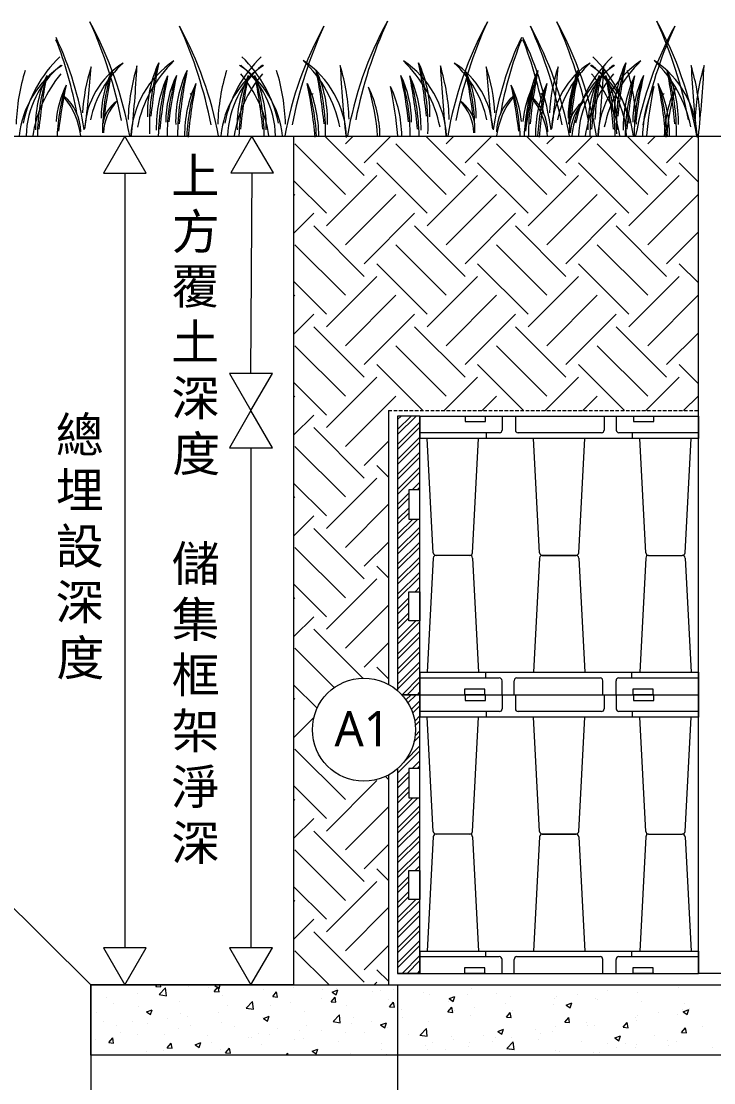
# Model space of a CAD drawing. Header units: millimetres. Extents: x 6388 to 10588, y 8 to 2978.
# Drawn here: x 8019 to 8413, y 562 to 1165 of the extents above; entities that cross this region are included whole.
import ezdxf

# ---------------------------------------------------------------- set-up
doc = ezdxf.new("R2010")
doc.units = ezdxf.units.MM
doc.linetypes.add('JIS_02_2.0', pattern=[3, 2, -1])
doc.styles.add('微軟正黑體-20', font='Microsoft JhengHei.ttf', dxfattribs={"height": 20})

msp = doc.modelspace()

# ---------------------------------------------------------------- linework, layer by layer
at = {"lineweight": 5}
for p, q in [((7208.58, 1099.89), (9233.23, 1099.89)), ((8058.66, 617.92), (7572.72, 1099.89)), ((8018.02, 1099.89), (8173.92, 1099.89)), ((8078.02, 1099.89), (8065.84, 1078.81)), ((8090.19, 1078.81), (8078.02, 1099.89)), ((8150.24, 1099.89), (8138.18, 1079)), ((8162.53, 1079), (8150.24, 1099.89)), ((8173.92, 1099.89), (8173.92, 617.92)), ((8403.93, 624.46), (8403.93, 1099.89)), ((8403.93, 1099.89), (8413.47, 1099.89)), ((8138.18, 1079), (8162.53, 1079)), ((8149.67, 965.18), (8150.35, 1079)), ((8065.84, 1078.81), (8090.19, 1078.81)), ((8078.02, 1078.81), (8078.02, 639.01)), ((8161.85, 965.18), (8137.5, 965.18)), ((8137.5, 965.18), (8149.67, 944.1)), ((8149.67, 944.1), (8161.85, 965.18)), ((8149.67, 944.1), (8137.5, 923.01)), ((8161.85, 923.01), (8149.67, 944.1)), ((8227.8, 944.1), (8227.8, 788.59)), ((8245.67, 941), (8233.04, 941)), ((8233.04, 941), (8233.04, 784.96)), ((8245.67, 782.73), (8245.67, 941)), ((8245.67, 941), (8245.67, 928.28)), ((8245.67, 941), (8403.93, 941)), ((8245.67, 941), (8245.67, 928.28)), ((8271.4, 941), (8271.4, 937.79)), ((8282.92, 937.79), (8282.92, 941)), ((8292.43, 941), (8292.43, 933.05)), ((8299.97, 941), (8299.97, 933.05)), ((8350.38, 941), (8350.38, 933.05)), ((8357.22, 941), (8357.22, 933.05)), ((8367.08, 941), (8367.08, 937.79)), ((8378.61, 937.79), (8378.61, 941)), ((8403.93, 928.28), (8403.93, 941)), ((8403.93, 941), (8403.93, 928.28)), ((8403.93, 931.46), (8403.93, 941)), ((8271.4, 937.79), (8282.92, 937.79)), ((8367.08, 937.79), (8378.61, 937.79)), ((8290.84, 931.46), (8245.67, 931.46)), ((8283.6, 928.28), (8283.6, 931.45)), ((8348.8, 931.46), (8301.55, 931.46)), ((8403.93, 931.46), (8358.8, 931.46)), ((8366.55, 928.33), (8366.55, 931.45)), ((8403.93, 931.46), (8403.93, 931.46)), ((8137.5, 923.01), (8161.85, 923.01)), ((8149.67, 923.01), (8149.67, 639.01)), ((8403.93, 928.28), (8245.67, 928.28)), ((8253.25, 863.36), (8249.82, 928.28)), ((8275.59, 863.36), (8279.02, 928.28)), ((8313.63, 863.36), (8310.2, 928.28)), ((8335.97, 863.36), (8339.4, 928.28)), ((8374.01, 863.36), (8370.58, 928.28)), ((8396.35, 863.36), (8399.78, 928.28)), ((8245.67, 899.04), (8239.46, 899.04)), ((8239.46, 899.04), (8239.46, 882.47)), ((8245.67, 882.47), (8245.67, 899.04)), ((8239.46, 882.47), (8245.67, 882.47)), ((8253.25, 860.37), (8249.82, 795.45)), ((8274.01, 861.86), (8254.83, 861.86)), ((8274.01, 861.86), (8254.83, 861.86)), ((8275.59, 860.37), (8279.02, 795.45)), ((8313.63, 860.37), (8310.2, 795.45)), ((8315.21, 861.86), (8334.39, 861.86)), ((8334.39, 861.86), (8315.21, 861.86)), ((8335.97, 860.37), (8339.4, 795.45)), ((8374.01, 860.37), (8370.58, 795.45)), ((8375.59, 861.86), (8394.77, 861.86)), ((8375.59, 861.86), (8394.77, 861.86)), ((8396.35, 860.37), (8399.78, 795.45)), ((8239.46, 824.68), (8239.46, 841.25)), ((8239.46, 841.25), (8245.67, 841.25)), ((8245.67, 841.25), (8245.67, 824.68)), ((8245.67, 824.68), (8239.46, 824.68)), ((8245.67, 795.45), (8245.67, 782.73)), ((8245.67, 795.45), (8403.93, 795.45)), ((8245.67, 795.45), (8245.67, 782.73)), ((8245.67, 792.27), (8290.8, 792.27)), ((8283.04, 795.4), (8283.04, 792.28)), ((8292.38, 782.73), (8292.38, 790.68)), ((8299.22, 782.73), (8299.22, 790.68)), ((8300.8, 792.27), (8348.04, 792.27)), ((8349.63, 782.73), (8349.63, 790.68)), ((8357.17, 782.73), (8357.17, 790.68)), ((8358.75, 792.27), (8403.93, 792.27)), ((8366, 795.45), (8366, 792.28)), ((8403.93, 782.73), (8403.93, 795.45)), ((8403.93, 795.45), (8403.93, 782.73)), ((8282.51, 785.94), (8270.99, 785.94)), ((8270.99, 785.94), (8270.99, 782.73)), ((8282.51, 782.73), (8282.51, 785.94)), ((8378.2, 785.94), (8366.67, 785.94)), ((8366.67, 785.94), (8366.67, 782.73)), ((8378.2, 782.73), (8378.2, 785.94)), ((8403.93, 777.96), (8403.93, 787.5)), ((8235.34, 782.73), (8245.67, 782.73)), ((8245.67, 782.73), (8235.34, 782.73)), ((8245.67, 782.73), (8235.34, 782.73)), ((8245.67, 624.46), (8245.67, 782.73)), ((8245.67, 782.73), (8245.67, 770.02)), ((8245.67, 782.73), (8403.93, 782.73)), ((8245.67, 782.73), (8403.93, 782.73)), ((8245.67, 782.73), (8245.67, 770.02)), ((8270.99, 782.73), (8282.51, 782.73)), ((8282.92, 782.73), (8271.4, 782.73)), ((8271.4, 782.73), (8271.4, 779.52)), ((8271.4, 779.52), (8282.92, 779.52)), ((8282.92, 779.52), (8282.92, 782.73)), ((8292.43, 782.73), (8292.43, 774.78)), ((8299.97, 782.73), (8299.97, 774.78)), ((8350.38, 782.73), (8350.38, 774.78)), ((8357.22, 782.73), (8357.22, 774.78)), ((8366.67, 782.73), (8378.2, 782.73)), ((8378.61, 782.73), (8367.08, 782.73)), ((8367.08, 782.73), (8367.08, 779.52)), ((8367.08, 779.52), (8378.61, 779.52)), ((8378.61, 779.52), (8378.61, 782.73)), ((8403.93, 770.02), (8403.93, 782.73)), ((8403.93, 782.73), (8403.93, 770.02)), ((8290.84, 773.2), (8245.67, 773.2)), ((8283.6, 770.02), (8283.6, 773.18)), ((8348.8, 773.2), (8301.55, 773.2)), ((8403.93, 773.2), (8358.8, 773.2)), ((8366.55, 770.06), (8366.55, 773.18)), ((8403.93, 770.02), (8245.67, 770.02)), ((8253.25, 705.1), (8249.82, 770.02)), ((8275.59, 705.1), (8279.02, 770.02)), ((8313.63, 705.1), (8310.2, 770.02)), ((8335.97, 705.1), (8339.4, 770.02)), ((8374.01, 705.1), (8370.58, 770.02)), ((8396.35, 705.1), (8399.78, 770.02)), ((8227.8, 737.15), (8227.8, 617.92)), ((8233.04, 740.78), (8233.04, 624.46)), ((8245.67, 740.78), (8239.46, 740.78)), ((8239.46, 740.78), (8239.46, 724.21)), ((8245.67, 724.21), (8245.67, 740.78)), ((8239.46, 724.21), (8245.67, 724.21)), ((8253.25, 702.1), (8249.82, 637.18)), ((8274.01, 703.6), (8254.83, 703.6)), ((8274.01, 703.6), (8254.83, 703.6)), ((8275.59, 702.1), (8279.02, 637.18)), ((8313.63, 702.1), (8310.2, 637.18)), ((8315.21, 703.6), (8334.39, 703.6)), ((8334.39, 703.6), (8315.21, 703.6)), ((8335.97, 702.1), (8339.4, 637.18)), ((8374.01, 702.1), (8370.58, 637.18)), ((8375.59, 703.6), (8394.77, 703.6)), ((8375.59, 703.6), (8394.77, 703.6)), ((8396.35, 702.1), (8399.78, 637.18)), ((8239.46, 666.42), (8239.46, 682.99)), ((8239.46, 682.99), (8245.67, 682.99)), ((8245.67, 682.99), (8245.67, 666.42)), ((8245.67, 666.42), (8239.46, 666.42)), ((8090.19, 639.01), (8065.84, 639.01)), ((8065.84, 639.01), (8078.02, 617.92)), ((8078.02, 617.92), (8090.19, 639.01)), ((8161.85, 639.01), (8137.5, 639.01)), ((8137.5, 639.01), (8149.67, 617.92)), ((8149.67, 617.92), (8161.85, 639.01)), ((8245.67, 637.18), (8245.67, 624.46)), ((8245.67, 637.18), (8403.93, 637.18)), ((8245.67, 637.18), (8245.67, 624.46)), ((8245.67, 634), (8290.8, 634)), ((8283.04, 637.13), (8283.04, 634.01)), ((8300.8, 634), (8348.04, 634)), ((8358.75, 634), (8403.93, 634)), ((8366, 637.18), (8366, 634.01)), ((8403.93, 624.46), (8403.93, 637.18)), ((8403.93, 637.18), (8403.93, 624.46)), ((8403.93, 624.46), (8403.93, 634)), ((8282.51, 627.68), (8270.99, 627.68)), ((8270.99, 627.68), (8270.99, 624.46)), ((8282.51, 624.46), (8282.51, 627.68)), ((8292.38, 624.46), (8292.38, 632.42)), ((8299.22, 624.46), (8299.22, 632.42)), ((8349.63, 624.46), (8349.63, 632.42)), ((8357.17, 624.46), (8357.17, 632.42)), ((8378.2, 627.68), (8366.67, 627.68)), ((8366.67, 627.68), (8366.67, 624.46)), ((8378.2, 624.46), (8378.2, 627.68)), ((8233.04, 624.46), (8245.67, 624.46)), ((8245.67, 624.46), (8233.04, 624.46)), ((8245.67, 624.46), (8403.93, 624.46)), ((8270.99, 624.46), (8282.51, 624.46)), ((8282.92, 624.46), (8271.4, 624.46)), ((8366.67, 624.46), (8378.2, 624.46)), ((8378.61, 624.46), (8367.08, 624.46)), ((8454.35, 624.46), (8403.93, 624.46)), ((8413.47, 624.46), (8403.93, 624.46)), ((8058.66, 578.05), (8058.66, 617.92)), ((8058.66, 617.92), (8849.48, 617.92)), ((8058.66, 617.92), (8058.66, 499.9)), ((8173.92, 617.92), (8058.66, 617.92)), ((8227.8, 617.92), (8849.48, 617.92)), ((8233.04, 617.92), (8233.04, 499.9)), ((9094.95, 578.05), (8058.66, 578.05))]:
    msp.add_line(p, q, dxfattribs=at)
at = {"linetype": 'Continuous', "lineweight": 5}
for p, q in [((8214.06, 1077.57), (8191.74, 1099.89)), ((8203.32, 1095.46), (8207.75, 1099.89)), ((8214.06, 1084.73), (8229.22, 1099.89)), ((8271.32, 1077.57), (8249, 1099.89)), ((8260.59, 1095.46), (8265.02, 1099.89)), ((8271.32, 1084.73), (8286.49, 1099.89)), ((8328.59, 1077.57), (8306.26, 1099.89)), ((8317.85, 1095.46), (8322.28, 1099.89)), ((8328.59, 1084.73), (8343.75, 1099.89)), ((8385.85, 1077.57), (8363.53, 1099.89)), ((8375.12, 1095.46), (8379.54, 1099.89)), ((8385.85, 1084.73), (8401.02, 1099.89)), ((8203.32, 1066.83), (8174.69, 1095.46)), ((8260.59, 1066.83), (8231.95, 1095.46)), ((8317.85, 1066.83), (8289.22, 1095.46)), ((8375.12, 1066.83), (8346.48, 1095.46)), ((8403.93, 1095.28), (8403.75, 1095.46)), ((8249.85, 1056.1), (8221.22, 1084.73)), ((8307.11, 1056.1), (8278.48, 1084.73)), ((8364.38, 1056.1), (8335.75, 1084.73)), ((8403.93, 1073.81), (8393.01, 1084.73)), ((8192.58, 1056.1), (8173.92, 1074.76)), ((8192.58, 1048.94), (8221.22, 1077.57)), ((8249.85, 1048.94), (8278.48, 1077.57)), ((8307.11, 1048.94), (8335.75, 1077.57)), ((8364.38, 1048.94), (8393.01, 1077.57)), ((8173.92, 1066.07), (8174.69, 1066.83)), ((8203.32, 1038.2), (8231.95, 1066.83)), ((8260.59, 1038.2), (8289.22, 1066.83)), ((8317.85, 1038.2), (8346.48, 1066.83)), ((8375.12, 1038.2), (8403.75, 1066.83)), ((8173.92, 1044.59), (8185.43, 1056.1)), ((8214.06, 1027.46), (8242.69, 1056.1)), ((8271.32, 1027.46), (8299.96, 1056.1)), ((8328.59, 1027.46), (8357.22, 1056.1)), ((8214.06, 1020.3), (8185.43, 1048.94)), ((8271.32, 1020.3), (8242.69, 1048.94)), ((8328.59, 1020.3), (8299.96, 1048.94)), ((8385.85, 1020.3), (8357.22, 1048.94)), ((8385.85, 1027.46), (8403.93, 1045.54)), ((8203.32, 1009.57), (8174.69, 1038.2)), ((8260.59, 1009.57), (8231.95, 1038.2)), ((8317.85, 1009.57), (8289.22, 1038.2)), ((8375.12, 1009.57), (8346.48, 1038.2)), ((8403.93, 1038.02), (8403.75, 1038.2)), ((8249.85, 998.83), (8221.22, 1027.46)), ((8307.11, 998.83), (8278.48, 1027.46)), ((8364.38, 998.83), (8335.75, 1027.46)), ((8403.93, 1016.54), (8393.01, 1027.46)), ((8192.58, 991.67), (8221.22, 1020.3)), ((8249.85, 991.67), (8278.48, 1020.3)), ((8307.11, 991.67), (8335.75, 1020.3)), ((8364.38, 991.67), (8393.01, 1020.3)), ((8192.58, 998.83), (8173.92, 1017.49)), ((8173.92, 1008.8), (8174.69, 1009.57)), ((8203.32, 980.94), (8231.95, 1009.57)), ((8260.59, 980.94), (8289.22, 1009.57)), ((8317.85, 980.94), (8346.48, 1009.57)), ((8375.12, 980.94), (8403.75, 1009.57)), ((8173.92, 987.33), (8185.43, 998.83)), ((8214.06, 970.2), (8242.69, 998.83)), ((8271.32, 970.2), (8299.96, 998.83)), ((8328.59, 970.2), (8357.22, 998.83)), ((8214.06, 963.04), (8185.43, 991.67)), ((8271.32, 963.04), (8242.69, 991.67)), ((8328.59, 963.04), (8299.96, 991.67)), ((8385.85, 963.04), (8357.22, 991.67)), ((8385.85, 970.2), (8403.93, 988.28)), ((8203.32, 952.3), (8174.69, 980.94)), ((8260.59, 952.3), (8231.95, 980.94)), ((8317.85, 952.3), (8289.22, 980.94)), ((8375.12, 952.3), (8346.48, 980.94)), ((8403.93, 980.75), (8403.75, 980.94)), ((8247.32, 944.1), (8221.22, 970.2)), ((8304.58, 944.1), (8278.48, 970.2)), ((8361.85, 944.1), (8335.75, 970.2)), ((8403.93, 959.28), (8393.01, 970.2)), ((8192.58, 941.57), (8173.92, 960.23)), ((8192.58, 934.41), (8221.22, 963.04)), ((8259.54, 944.1), (8278.48, 963.04)), ((8316.8, 944.1), (8335.75, 963.04)), ((8374.07, 944.1), (8393.01, 963.04)), ((8173.92, 951.54), (8174.69, 952.3)), ((8203.32, 923.67), (8231.95, 952.3)), ((8281.01, 944.1), (8289.22, 952.3)), ((8338.28, 944.1), (8346.48, 952.3)), ((8395.54, 944.1), (8403.75, 952.3)), ((8173.92, 930.06), (8185.43, 941.57)), ((8233.04, 933.38), (8240.66, 941)), ((8233.04, 939.05), (8234.99, 941)), ((8233.04, 930.54), (8243.5, 941)), ((8214.06, 905.78), (8185.43, 934.41)), ((8233.04, 924.87), (8245.67, 937.5)), ((8233.04, 922.03), (8245.67, 934.66)), ((8233.04, 916.36), (8245.67, 928.99)), ((8203.32, 895.04), (8174.69, 923.67)), ((8214.06, 912.93), (8227.8, 926.67)), ((8233.04, 913.53), (8245.67, 926.15)), ((8233.04, 907.85), (8245.67, 920.48)), ((8233.04, 905.02), (8245.67, 917.64)), ((8227.8, 906.36), (8221.22, 912.93)), ((8233.04, 899.35), (8245.67, 911.97)), ((8192.58, 877.14), (8221.22, 905.78)), ((8233.04, 896.51), (8245.67, 909.14)), ((8192.58, 884.3), (8173.92, 902.96)), ((8241.24, 899.04), (8245.67, 903.47)), ((8244.08, 899.04), (8245.67, 900.63)), ((8173.92, 894.27), (8174.69, 895.04)), ((8233.04, 890.84), (8239.46, 897.26)), ((8233.04, 888), (8239.46, 894.42)), ((8203.32, 866.41), (8227.8, 890.88)), ((8233.04, 882.33), (8239.46, 888.75)), ((8173.92, 872.8), (8185.43, 884.3)), ((8233.04, 879.49), (8239.46, 885.91)), ((8233.04, 873.82), (8241.69, 882.47)), ((8233.04, 870.99), (8244.53, 882.47)), ((8214.06, 848.51), (8185.43, 877.14)), ((8233.04, 865.32), (8245.67, 877.94)), ((8233.04, 862.48), (8245.67, 875.11)), ((8214.06, 855.67), (8227.8, 869.41)), ((8233.04, 856.81), (8245.67, 869.43)), ((8203.32, 837.77), (8174.69, 866.41)), ((8233.04, 853.97), (8245.67, 866.6)), ((8233.04, 848.3), (8245.67, 860.93)), ((8233.04, 845.46), (8245.67, 858.09)), ((8227.8, 849.09), (8221.22, 855.67)), ((8233.04, 839.79), (8245.67, 852.42)), ((8192.58, 827.04), (8173.92, 845.7)), ((8192.58, 819.88), (8221.22, 848.51)), ((8233.04, 836.96), (8245.67, 849.58)), ((8243.01, 841.25), (8245.67, 843.91)), ((8173.92, 837.01), (8174.69, 837.77)), ((8203.32, 809.14), (8227.8, 833.62)), ((8233.04, 831.28), (8239.46, 837.7)), ((8233.04, 828.45), (8239.46, 834.87)), ((8173.92, 815.53), (8185.43, 827.04)), ((8233.04, 822.78), (8239.46, 829.2)), ((8233.04, 819.94), (8239.46, 826.36)), ((8213.19, 792.11), (8185.43, 819.88)), ((8233.04, 814.27), (8243.45, 824.68)), ((8233.04, 811.43), (8245.67, 824.06)), ((8233.04, 805.76), (8245.67, 818.39)), ((8233.04, 802.93), (8245.67, 815.55)), ((8197.03, 786.8), (8174.69, 809.14)), ((8214.06, 798.4), (8227.8, 812.14)), ((8233.04, 797.25), (8245.67, 809.88)), ((8233.04, 794.42), (8245.67, 807.05)), ((8227.8, 791.83), (8221.22, 798.4)), ((8233.04, 788.75), (8245.67, 801.37)), ((8233.04, 785.91), (8245.67, 798.54)), ((8221.17, 791.2), (8221.22, 791.25)), ((8235.53, 782.73), (8245.67, 792.87)), ((8238.37, 782.73), (8245.67, 790.03)), ((8187.28, 775.08), (8173.92, 788.43)), ((8244.04, 782.73), (8245.67, 784.36)), ((8173.92, 779.74), (8174.69, 780.51)), ((8237.72, 779.79), (8240.66, 782.73)), ((8238.85, 778.08), (8243.5, 782.73)), ((8240.77, 774.34), (8245.67, 779.23)), ((8241.56, 772.29), (8245.67, 776.39)), ((8173.92, 758.27), (8185.43, 769.77)), ((8242.71, 767.76), (8245.67, 770.72)), ((8243.02, 765.24), (8245.67, 767.89)), ((8242.92, 759.47), (8245.67, 762.21)), ((8237.24, 745.28), (8245.67, 753.71)), ((8242.3, 756.02), (8245.67, 759.38)), ((8203.32, 723.24), (8174.69, 751.88)), ((8233.04, 738.24), (8245.67, 750.87)), ((8241.24, 740.78), (8245.67, 745.2)), ((8244.08, 740.78), (8245.67, 742.36)), ((8227.8, 734.56), (8226.07, 736.28)), ((8233.04, 732.57), (8239.46, 738.99)), ((8233.04, 729.74), (8239.46, 736.16)), ((8192.58, 712.51), (8173.92, 731.17)), ((8192.58, 705.35), (8221.22, 733.98)), ((8233.04, 724.06), (8239.46, 730.48)), ((8233.04, 721.23), (8239.46, 727.65)), ((8233.04, 715.56), (8241.69, 724.21)), ((8233.04, 712.72), (8244.53, 724.21)), ((8173.92, 722.48), (8174.69, 723.24)), ((8203.32, 694.61), (8227.8, 719.09)), ((8233.04, 707.05), (8245.67, 719.68)), ((8173.92, 701), (8185.43, 712.51)), ((8233.04, 704.21), (8245.67, 716.84)), ((8214.06, 676.72), (8185.43, 705.35)), ((8233.04, 698.54), (8245.67, 711.17)), ((8233.04, 695.71), (8245.67, 708.33)), ((8233.04, 690.03), (8245.67, 702.66)), ((8233.04, 687.2), (8245.67, 699.82)), ((8203.32, 665.98), (8174.69, 694.61)), ((8214.06, 683.88), (8227.8, 697.61)), ((8233.04, 681.53), (8245.67, 694.15)), ((8233.04, 678.69), (8245.67, 691.32)), ((8227.8, 677.3), (8221.22, 683.88)), ((8243.01, 682.99), (8245.67, 685.65)), ((8192.58, 648.08), (8221.22, 676.72)), ((8233.04, 673.02), (8239.46, 679.44)), ((8233.04, 670.18), (8239.46, 676.6)), ((8192.58, 655.24), (8173.92, 673.9)), ((8233.04, 664.51), (8239.46, 670.93)), ((8173.92, 665.21), (8174.69, 665.98)), ((8233.04, 661.68), (8239.46, 668.09)), ((8233.04, 656), (8243.45, 666.42)), ((8233.04, 653.17), (8245.67, 665.79)), ((8203.32, 637.35), (8227.8, 661.82)), ((8233.04, 647.5), (8245.67, 660.12)), ((8233.04, 644.66), (8245.67, 657.29)), ((8173.92, 643.74), (8185.43, 655.24)), ((8233.04, 638.99), (8245.67, 651.62)), ((8214.06, 619.45), (8185.43, 648.08)), ((8233.04, 636.15), (8245.67, 648.78)), ((8214.06, 626.61), (8227.8, 640.35)), ((8233.04, 630.48), (8245.67, 643.11)), ((8233.04, 627.64), (8245.67, 640.27)), ((8194.12, 617.92), (8174.69, 637.35)), ((8235.53, 624.46), (8245.67, 634.6)), ((8238.37, 624.46), (8245.67, 631.76)), ((8227.8, 620.03), (8221.22, 626.61)), ((8244.04, 624.46), (8245.67, 626.09)), ((8062.69, 617.58), (8062.69, 617.58)), ((8095.64, 617.1), (8096.33, 617.92)), ((8095.64, 617.1), (8098.41, 616.86)), ((8097.57, 612.47), (8101.17, 616.23)), ((8098.4, 616.86), (8098.21, 617.92)), ((8101.68, 611.83), (8101.17, 616.23)), ((8114.41, 616.92), (8114.41, 616.92)), ((8125.37, 616.51), (8125.37, 616.51)), ((8128.84, 614.2), (8131.07, 616.85)), ((8129.24, 617.57), (8130.16, 617.92)), ((8129.24, 617.57), (8131.54, 616.01)), ((8131.6, 613.95), (8131.06, 616.85)), ((8131.54, 616.01), (8132.18, 617.92)), ((8149.15, 617.78), (8149.15, 617.78)), ((8157.06, 615.12), (8157.06, 615.12)), ((8173.85, 616.74), (8173.85, 616.74)), ((8190.44, 615.62), (8190.44, 615.62)), ((8195.74, 613.86), (8198.98, 615.1)), ((8198.04, 612.31), (8198.98, 615.1)), ((8198.55, 615.69), (8198.55, 615.69)), ((8219.69, 617.92), (8221.22, 619.45)), ((8230.5, 615.56), (8230.5, 615.56)), ((8248.02, 617.86), (8248.02, 617.86)), ((8275.07, 615.84), (8275.07, 615.84)), ((8352.53, 614.97), (8352.53, 614.97)), ((8392.82, 616.35), (8392.82, 616.35)), ((8067.66, 610.77), (8067.66, 610.77)), ((8085.19, 613.07), (8085.19, 613.07)), ((8097.57, 612.47), (8101.68, 611.83)), ((8098.38, 611.88), (8098.38, 611.88)), ((8128.84, 614.2), (8131.6, 613.95)), ((8133.3, 611.86), (8133.3, 611.86)), ((8162.03, 611.29), (8164.26, 613.95)), ((8162.03, 611.29), (8164.8, 611.05)), ((8163.45, 610.98), (8163.45, 610.98)), ((8164.79, 611.05), (8164.25, 613.95)), ((8189.69, 610.18), (8189.69, 610.18)), ((8195.22, 608.39), (8197.45, 611.05)), ((8195.74, 613.86), (8198.04, 612.31)), ((8197.98, 608.14), (8197.45, 611.04)), ((8218.91, 614.03), (8218.91, 614.03)), ((8223.26, 614.65), (8223.26, 614.65)), ((8227.66, 609.41), (8227.66, 609.41)), ((8247.96, 613.6), (8247.96, 613.6)), ((8251.04, 612.37), (8251.04, 612.37)), ((8262.25, 610.15), (8265.49, 611.4)), ((8262.25, 610.15), (8264.55, 608.6)), ((8264.55, 608.6), (8265.49, 611.4)), ((8272.67, 612.56), (8272.67, 612.56)), ((8289.07, 613.32), (8289.07, 613.32)), ((8297.37, 611.52), (8297.37, 611.52)), ((8322.07, 610.47), (8322.07, 610.47)), ((8323.41, 611.14), (8323.41, 611.14)), ((8335, 612.66), (8335, 612.66)), ((8345.68, 610.12), (8345.68, 610.12)), ((8346.78, 609.43), (8346.78, 609.43)), ((8369.44, 613.38), (8369.44, 613.38)), ((8071.4, 607.25), (8071.4, 607.25)), ((8085.89, 605.43), (8085.89, 605.43)), ((8090.35, 602.64), (8093.59, 603.88)), ((8092.66, 601.09), (8093.59, 603.88)), ((8109.26, 608.39), (8109.26, 608.39)), ((8136.46, 606.35), (8136.46, 606.35)), ((8146.96, 604.81), (8150.56, 608.57)), ((8146.96, 604.81), (8151.07, 604.17)), ((8151.07, 604.17), (8150.56, 608.57)), ((8160.58, 606.35), (8160.58, 606.35)), ((8172.16, 607.88), (8172.16, 607.88)), ((8195.22, 608.39), (8197.99, 608.15)), ((8203.9, 606.15), (8203.9, 606.15)), ((8228.41, 605.48), (8230.65, 608.14)), ((8228.41, 605.48), (8231.18, 605.24)), ((8231.17, 605.24), (8230.64, 608.14)), ((8235.1, 604.05), (8235.1, 604.05)), ((8261.61, 602.58), (8263.84, 605.24)), ((8262.09, 608.69), (8262.09, 608.69)), ((8264.37, 602.34), (8263.83, 605.24)), ((8265.08, 603.46), (8265.08, 603.46)), ((8276.66, 604.98), (8276.66, 604.98)), ((8294.19, 607.29), (8294.19, 607.29)), ((8298.27, 603.69), (8298.27, 603.69)), ((8321.65, 606.65), (8321.65, 606.65)), ((8328.75, 606.45), (8331.99, 607.69)), ((8328.75, 606.45), (8331.06, 604.89)), ((8331.06, 604.89), (8331.99, 607.69)), ((8371.48, 608.39), (8371.48, 608.39)), ((8395.11, 604.24), (8395.11, 604.24)), ((8395.26, 602.74), (8398.5, 603.99)), ((8396.18, 607.34), (8396.18, 607.34)), ((8397.56, 601.19), (8398.5, 603.98)), ((8398.69, 604.4), (8398.69, 604.4)), ((8062.12, 602.17), (8062.12, 602.17)), ((8066.03, 597.26), (8066.03, 597.26)), ((8082.48, 597.09), (8082.48, 597.09)), ((8090.35, 602.64), (8092.66, 601.09)), ((8102.24, 598.67), (8102.24, 598.67)), ((8109.47, 601.72), (8109.47, 601.72)), ((8113.82, 600.2), (8113.82, 600.2)), ((8131.35, 602.5), (8131.35, 602.5)), ((8156.49, 599.72), (8156.49, 599.72)), ((8156.86, 598.93), (8160.1, 600.18)), ((8156.86, 598.93), (8159.16, 597.38)), ((8159.16, 597.38), (8160.1, 600.18)), ((8179.87, 602.68), (8179.87, 602.68)), ((8196.35, 597.15), (8199.95, 600.91)), ((8196.35, 597.15), (8200.46, 596.51)), ((8200.46, 596.51), (8199.95, 600.91)), ((8208.11, 599.42), (8208.11, 599.42)), ((8218.32, 597.3), (8218.32, 597.3)), ((8235.85, 599.61), (8235.85, 599.61)), ((8250.48, 596.96), (8250.48, 596.96)), ((8261.61, 602.58), (8264.37, 602.34)), ((8274.51, 600.43), (8274.51, 600.43)), ((8294.8, 599.68), (8297.03, 602.33)), ((8294.8, 599.68), (8297.57, 599.43)), ((8297.56, 599.43), (8297.02, 602.33)), ((8327.99, 596.77), (8330.22, 599.43)), ((8327.99, 596.77), (8330.76, 596.53)), ((8330.75, 596.53), (8330.22, 599.43)), ((8368.13, 599.6), (8368.13, 599.6)), ((8368.88, 597.98), (8368.88, 597.98)), ((8369.58, 600.57), (8369.58, 600.57)), ((8381.16, 602.09), (8381.16, 602.09)), ((8392.25, 600.94), (8392.25, 600.94)), ((8395.26, 602.74), (8397.56, 601.19)), ((8073.01, 594.82), (8073.01, 594.82)), ((8075.78, 591.05), (8075.78, 591.05)), ((8090.73, 596.22), (8090.73, 596.22)), ((8108.7, 592.99), (8108.7, 592.99)), ((8115.43, 595.18), (8115.43, 595.18)), ((8132.73, 596.46), (8132.73, 596.46)), ((8140.14, 594.13), (8140.14, 594.13)), ((8164.84, 593.09), (8164.84, 593.09)), ((8177.51, 591.93), (8177.51, 591.93)), ((8181.12, 594.79), (8181.12, 594.79)), ((8189.54, 592.04), (8189.54, 592.04)), ((8203.34, 590.74), (8203.34, 590.74)), ((8206.74, 595.78), (8206.74, 595.78)), ((8214.25, 591), (8214.25, 591)), ((8223.37, 595.23), (8226.61, 596.47)), ((8223.37, 595.23), (8225.67, 593.67)), ((8225.67, 593.67), (8226.61, 596.47)), ((8227.1, 594), (8227.1, 594)), ((8245.74, 589.49), (8249.34, 593.25)), ((8249.85, 588.85), (8249.34, 593.25)), ((8289.87, 591.52), (8293.11, 592.77)), ((8289.87, 591.52), (8292.17, 589.97)), ((8292.17, 589.97), (8293.11, 592.76)), ((8311.24, 592.89), (8311.24, 592.89)), ((8321.08, 591.25), (8321.08, 591.25)), ((8322.82, 594.41), (8322.82, 594.41)), ((8340.35, 596.72), (8340.35, 596.72)), ((8341.14, 594.97), (8341.14, 594.97)), ((8345.12, 594.72), (8345.12, 594.72)), ((8361.19, 593.87), (8363.42, 596.53)), ((8361.19, 593.87), (8363.95, 593.63)), ((8363.94, 593.62), (8363.41, 596.52)), ((8394.38, 590.96), (8396.61, 593.62)), ((8394.38, 590.96), (8397.14, 590.72)), ((8397.14, 590.72), (8396.6, 593.62)), ((8406.2, 594.08), (8406.2, 594.08)), ((8061.56, 586.77), (8061.56, 586.77)), ((8068.87, 585.19), (8071.1, 587.85)), ((8068.87, 585.19), (8071.64, 584.95)), ((8071.63, 584.95), (8071.1, 587.85)), ((8085.32, 590.03), (8085.32, 590.03)), ((8100.49, 590), (8100.49, 590)), ((8102.07, 582.29), (8104.3, 584.95)), ((8104.82, 582.05), (8104.29, 584.95)), ((8117.98, 584.01), (8121.22, 585.25)), ((8120.28, 582.45), (8121.22, 585.25)), ((8125.19, 588.96), (8125.19, 588.96)), ((8127.15, 585.52), (8127.15, 585.52)), ((8148.4, 588.1), (8148.4, 588.1)), ((8149.89, 587.92), (8149.89, 587.92)), ((8154.13, 590.16), (8154.13, 590.16)), ((8159.99, 589.62), (8159.99, 589.62)), ((8174.6, 586.87), (8174.6, 586.87)), ((8179.3, 587.27), (8179.3, 587.27)), ((8199.3, 585.83), (8199.3, 585.83)), ((8224, 584.78), (8224, 584.78)), ((8238.95, 589.96), (8238.95, 589.96)), ((8245.73, 589.49), (8249.85, 588.85)), ((8252.9, 585.21), (8252.9, 585.21)), ((8263.65, 588.91), (8263.65, 588.91)), ((8264.49, 586.73), (8264.49, 586.73)), ((8273.95, 585.03), (8273.95, 585.03)), ((8282.01, 589.04), (8282.01, 589.04)), ((8287.16, 585.71), (8287.16, 585.71)), ((8288.36, 587.87), (8288.36, 587.87)), ((8295.12, 581.83), (8298.73, 585.59)), ((8297.71, 588.29), (8297.71, 588.29)), ((8299.24, 581.19), (8298.73, 585.59)), ((8313.06, 586.83), (8313.06, 586.83)), ((8314.15, 590.34), (8314.15, 590.34)), ((8337.76, 585.78), (8337.76, 585.78)), ((8352.23, 584.81), (8352.23, 584.81)), ((8356.38, 587.82), (8359.62, 589.06)), ((8356.38, 587.81), (8358.68, 586.26)), ((8358.68, 586.26), (8359.62, 589.06)), ((8362.47, 584.74), (8362.47, 584.74)), ((8379.22, 589.44), (8379.22, 589.44)), ((8386.51, 586.15), (8386.51, 586.15)), ((8391.69, 585.54), (8391.69, 585.54)), ((8090.06, 580.42), (8090.06, 580.42)), ((8100.16, 580.89), (8100.16, 580.89)), ((8101.65, 581.94), (8101.65, 581.94)), ((8102.07, 582.29), (8104.83, 582.05)), ((8117.98, 584.01), (8120.28, 582.45)), ((8119.18, 584.25), (8119.18, 584.25)), ((8132.17, 581.05), (8132.17, 581.05)), ((8135.26, 579.39), (8137.49, 582.04)), ((8135.26, 579.39), (8138.02, 579.14)), ((8138.02, 579.14), (8137.48, 582.04)), ((8155.93, 584.31), (8155.93, 584.31)), ((8169.77, 578.05), (8170.68, 579.14)), ((8170.88, 578.05), (8170.67, 579.14)), ((8184.48, 580.3), (8187.72, 581.55)), ((8184.48, 580.3), (8186.78, 578.75)), ((8186.78, 578.75), (8187.72, 581.55)), ((8206.15, 579.05), (8206.15, 579.05)), ((8223.68, 581.36), (8223.68, 581.36)), ((8248.71, 583.74), (8248.71, 583.74)), ((8249.91, 581.56), (8249.91, 581.56)), ((8260.17, 581.07), (8260.17, 581.07)), ((8273.41, 582.7), (8273.41, 582.7)), ((8295.12, 581.83), (8299.24, 581.19)), ((8298.11, 581.65), (8298.11, 581.65)), ((8322.82, 580.61), (8322.82, 580.61)), ((8325.24, 580.18), (8325.24, 580.18)), ((8344.56, 579.31), (8344.56, 579.31)), ((8347.52, 579.57), (8347.52, 579.57)), ((8357.4, 582.32), (8357.4, 582.32)), ((8368.32, 582.57), (8368.32, 582.57)), ((8368.99, 583.84), (8368.99, 583.84)), ((8387.17, 583.69), (8387.17, 583.69)), ((8411.87, 582.65), (8411.87, 582.65)), ((8226.54, 578.6), (8226.54, 578.6)), ((8328.18, 578.47), (8328.18, 578.47)), ((8372.23, 578.52), (8372.23, 578.52))]:
    msp.add_line(p, q, dxfattribs=at)
at = {"linetype": 'JIS_02_2.0', "lineweight": 5}
msp.add_line((8227.8, 944.1), (8403.93, 944.1), dxfattribs=at)
at = {"lineweight": 5}
msp.add_circle((8213.86, 762.87), 29.25, dxfattribs=at)
for centre, radius, start, end in [((7826.37, 1059.53), 254.59, 11.17005, 24.4499), ((7873.98, 1064.18), 209.88, 9.84869, 28.6766), ((8411.33, 1064.45), 209.88, 151.3234, 170.22645), ((8458.95, 1059.8), 254.59, 155.5501, 168.82995), ((8468.26, 1064.18), 209.88, 151.3234, 170.15131), ((8515.87, 1059.53), 254.59, 155.5501, 168.82995), ((8091.69, 1059.53), 254.59, 11.17005, 24.4499), ((8139.31, 1064.18), 209.88, 9.84869, 28.6766), ((8148.61, 1059.8), 254.59, 11.17005, 24.4499), ((8196.23, 1064.45), 209.88, 9.77355, 28.6766), ((7877.3, 1057), 254.59, 11.17005, 24.4499), ((7924.91, 1061.65), 209.88, 10.55083, 28.6766), ((8375.2, 1061.65), 209.88, 151.3234, 169.44917), ((8422.81, 1057), 254.59, 155.5501, 168.82995), ((8076.69, 1057), 254.59, 11.17005, 24.4499), ((8124.31, 1061.65), 209.88, 10.55083, 28.6766), ((8574.59, 1061.65), 209.88, 151.3234, 169.44917), ((8622.21, 1057), 254.59, 155.5501, 168.82995), ((7875.45, 1077.35), 181.34, 8.26467, 25.66246), ((7834.24, 1074.08), 219.96, 10.11869, 21.49822), ((8466.79, 1077.35), 181.34, 154.33754, 171.73533), ((8508, 1074.08), 219.96, 158.50178, 169.88131), ((8140.77, 1077.35), 181.34, 8.26467, 25.66246), ((8099.57, 1074.08), 219.96, 10.11869, 21.49822), ((8072.13, 1094.58), 54.39, 123.21029, 174.19267), ((8090.34, 1093.1), 71.52, 133.57028, 168.55916), ((8076.27, 1098.25), 54.39, 129.4517, 178.07006), ((8156.86, 1107.52), 103.03, 162.03618, 176.90811), ((8102.08, 1101.65), 46.99, 122.15893, 177.08887), ((7496.25, 1177.52), 563.91, 352.57783, 356.11348), ((8118.83, 1095.89), 61.79, 132.51892, 167.50781), ((8199, 1105.07), 119.24, 163.08754, 177.95947), ((8135.73, 1097.11), 54.39, 123.21029, 176.86786), ((7433.04, 1172.04), 652.67, 353.62919, 357.16484), ((8155.23, 1090.8), 71.52, 133.57028, 168.55916), ((8159.57, 1112.56), 68.73, 154.97516, 181.41758), ((8215.84, 1105.62), 123.9, 163.10057, 182.02222), ((8380.85, 1084.87), 289.19, 168.67949, 174.75897), ((8186.66, 1094.58), 54.39, 123.21029, 174.19267), ((8204.87, 1093.1), 71.52, 133.57028, 168.55916), ((8190.8, 1098.25), 54.39, 129.4517, 178.07006), ((8113.45, 1094.58), 54.39, 5.80733, 56.78971), ((8109.31, 1098.25), 54.39, 1.92994, 50.5483), ((8095.24, 1093.1), 71.52, 11.44084, 46.42972), ((8149.59, 1097.38), 54.39, 1.85978, 56.78971), ((8130.08, 1091.07), 71.52, 11.44084, 46.42972), ((8086.31, 1105.34), 119.24, 2.04053, 16.91246), ((8852.27, 1172.32), 652.67, 182.83516, 186.37081), ((8206.51, 1097.11), 54.39, 3.13214, 56.78971), ((8187.01, 1090.8), 71.52, 11.44084, 46.42972), ((8126.4, 1105.62), 123.9, 357.97778, 16.89943), ((8182.67, 1112.56), 68.73, 358.58242, 25.02484), ((7961.38, 1084.87), 289.19, 5.24103, 11.32051), ((8143.23, 1105.07), 119.24, 2.04053, 16.91246), ((8909.19, 1172.04), 652.67, 182.83516, 186.37081), ((8240.16, 1101.65), 46.99, 2.91113, 57.84107), ((8223.41, 1095.89), 61.79, 12.49219, 47.48108), ((8185.37, 1107.52), 103.03, 3.09189, 17.96382), ((8845.99, 1177.52), 563.91, 183.88652, 187.42217), ((8422.19, 1107.52), 103.03, 162.03618, 176.90811), ((8367.41, 1101.65), 46.99, 122.15893, 177.08887), ((7761.58, 1177.52), 563.91, 352.57783, 356.11348), ((8384.15, 1095.89), 61.79, 132.51892, 167.50781), ((8386.05, 1094.58), 54.39, 123.21029, 174.19267), ((8404.26, 1093.1), 71.52, 133.57028, 168.55916), ((8390.19, 1098.25), 54.39, 129.4517, 178.07006), ((8312.85, 1094.58), 54.39, 5.80733, 56.78971), ((8308.71, 1098.25), 54.39, 1.92994, 50.5483), ((8294.64, 1093.1), 71.52, 11.44084, 46.42972), ((8464.33, 1105.07), 119.24, 163.08754, 177.95947), ((8401.05, 1097.11), 54.39, 123.21029, 176.86786), ((7698.37, 1172.04), 652.67, 353.62919, 357.16484), ((8420.56, 1090.8), 71.52, 133.57028, 168.55916), ((8424.9, 1112.56), 68.73, 154.97516, 181.41758), ((8481.16, 1105.62), 123.9, 163.10057, 182.02222), ((8646.18, 1084.87), 289.19, 168.67949, 174.75897), ((8348.98, 1097.38), 54.39, 1.85978, 56.78971), ((8329.48, 1091.07), 71.52, 11.44084, 46.42972), ((8285.71, 1105.34), 119.24, 2.04053, 16.91246), ((9051.67, 1172.32), 652.67, 182.83516, 186.37081), ((8521.25, 1105.34), 119.24, 163.08754, 177.95947), ((7755.29, 1172.32), 652.67, 353.62919, 357.16484), ((8135.41, 1102.54), 119.24, 163.08754, 177.95947), ((8096.34, 1089.15), 71.52, 139.81169, 171.20636), ((8095.93, 1105.23), 68.73, 154.97516, 181.41758), ((8152.2, 1098.29), 123.9, 163.10057, 179.16844), ((8317.22, 1077.53), 289.19, 168.67949, 174.75897), ((8123.93, 1110.55), 59.38, 153.9238, 180.36622), ((8172.43, 1103.66), 107.05, 162.04922, 180.97086), ((8314.65, 1083.12), 249.86, 167.62813, 173.70762), ((8164.62, 1105.1), 68.73, 154.97516, 181.41758), ((8220.89, 1098.16), 123.9, 163.10057, 179.11081), ((8385.91, 1077.41), 289.19, 168.67949, 174.75897), ((8160.66, 1108.16), 59.38, 153.9238, 180.36622), ((8209.16, 1101.27), 107.05, 162.04922, 180.97086), ((8351.38, 1080.73), 249.86, 167.62813, 173.70762), ((8175.62, 1108.15), 68.73, 154.97516, 181.41758), ((8231.89, 1101.2), 123.9, 163.10057, 180.51831), ((8396.9, 1080.45), 289.19, 168.67949, 174.75897), ((8249.93, 1102.54), 119.24, 163.08754, 177.95947), ((8210.87, 1089.15), 71.52, 139.81169, 171.20636), ((8210.46, 1105.23), 68.73, 154.97516, 181.41758), ((8266.73, 1098.29), 123.9, 163.10057, 179.16844), ((8431.74, 1077.53), 289.19, 168.67949, 174.75897), ((8089.24, 1089.15), 71.52, 8.79364, 40.18831), ((8033.38, 1098.29), 123.9, 0.83156, 16.89943), ((8089.65, 1105.23), 68.73, 358.58242, 25.02484), ((7868.37, 1077.53), 289.19, 5.24103, 11.32051), ((8050.18, 1102.54), 119.24, 2.04053, 16.91246), ((8068.22, 1101.2), 123.9, 359.48169, 16.89943), ((8124.49, 1108.15), 68.73, 358.58242, 25.02484), ((7903.21, 1080.45), 289.19, 5.24103, 11.32051), ((8133.08, 1101.27), 107.05, 359.02914, 17.95078), ((8181.57, 1108.16), 59.38, 359.63378, 26.0762), ((7990.86, 1080.73), 249.86, 6.29238, 12.37187), ((8177.61, 1105.1), 68.73, 358.58242, 25.02484), ((8121.35, 1098.16), 123.9, 0.88919, 16.89943), ((7956.33, 1077.41), 289.19, 5.24103, 11.32051), ((8169.81, 1103.66), 107.05, 359.02914, 17.95078), ((8218.31, 1110.55), 59.38, 359.63378, 26.0762), ((8027.59, 1083.12), 249.86, 6.29238, 12.37187), ((8375.01, 1108.15), 68.73, 154.97516, 181.41758), ((8431.28, 1101.2), 123.9, 163.10057, 180.51831), ((8596.3, 1080.45), 289.19, 168.67949, 174.75897), ((8389.26, 1110.55), 59.38, 153.9238, 180.36622), ((8449.33, 1102.54), 119.24, 163.08754, 177.95947), ((8437.75, 1103.66), 107.05, 162.04922, 180.97086), ((8579.97, 1083.12), 249.86, 167.62813, 173.70762), ((8410.27, 1089.15), 71.52, 139.81169, 171.20636), ((8409.86, 1105.23), 68.73, 154.97516, 181.41758), ((8466.12, 1098.29), 123.9, 163.10057, 179.16844), ((8631.14, 1077.53), 289.19, 168.67949, 174.75897), ((8288.63, 1089.15), 71.52, 8.79364, 40.18831), ((8232.78, 1098.29), 123.9, 0.83156, 16.89943), ((8289.05, 1105.23), 68.73, 358.58242, 25.02484), ((8067.76, 1077.53), 289.19, 5.24103, 11.32051), ((8429.95, 1105.1), 68.73, 154.97516, 181.41758), ((8486.22, 1098.16), 123.9, 163.10057, 179.11081), ((8651.23, 1077.41), 289.19, 168.67949, 174.75897), ((8249.57, 1102.54), 119.24, 2.04053, 16.91246), ((8425.99, 1108.16), 59.38, 153.9238, 180.36622), ((8474.49, 1101.27), 107.05, 162.04922, 180.97086), ((8616.71, 1080.73), 249.86, 167.62813, 173.70762), ((8267.62, 1101.2), 123.9, 359.48169, 16.89943), ((8323.89, 1108.15), 68.73, 358.58242, 25.02484), ((8102.6, 1080.45), 289.19, 5.24103, 11.32051), ((8098.05, 1102.83), 59.38, 153.9238, 174.86747), ((8146.54, 1095.94), 107.05, 162.04922, 177.7803), ((8288.76, 1075.4), 249.86, 167.62813, 173.70762), ((8180.67, 1100.69), 68.73, 154.97516, 180.50582), ((8236.94, 1093.75), 123.9, 163.10057, 177.06898), ((8401.96, 1073), 289.19, 168.67949, 174.75897), ((8119.44, 1100.69), 68.73, 359.49418, 25.02484), ((8063.17, 1093.75), 123.9, 2.93102, 16.89943), ((7898.15, 1073), 289.19, 5.24103, 11.32051), ((8154.28, 1098.66), 68.73, 1.18491, 25.02484), ((8098.01, 1091.72), 123.9, 3.87056, 16.89943), ((8166.69, 1099.08), 68.73, 0.83324, 25.02484), ((7945.4, 1071.39), 289.19, 5.69409, 11.32051), ((8244.19, 1102.83), 59.38, 5.13253, 26.0762), ((8195.69, 1095.94), 107.05, 2.2197, 17.95078), ((8053.47, 1075.4), 249.86, 6.29238, 12.37187), ((8363.37, 1102.83), 59.38, 153.9238, 174.86747), ((8411.87, 1095.94), 107.05, 162.04922, 177.7803), ((8554.09, 1075.4), 249.86, 167.62813, 173.70762), ((8380.07, 1100.69), 68.73, 154.97516, 180.50582), ((8436.33, 1093.75), 123.9, 163.10057, 177.06898), ((8601.35, 1073), 289.19, 168.67949, 174.75897), ((8440.88, 1099.08), 68.73, 154.97516, 179.16676), ((8662.16, 1071.39), 289.19, 168.67949, 174.30591), ((8318.83, 1100.69), 68.73, 359.49418, 25.02484), ((8262.57, 1093.75), 123.9, 2.93102, 16.89943), ((8097.55, 1073), 289.19, 5.24103, 11.32051), ((8453.28, 1098.66), 68.73, 154.97516, 178.81509), ((8509.55, 1091.72), 123.9, 163.10057, 176.12944), ((8010.21, 1094.8), 43.06, 7.05026, 39.68606), ((8025.38, 1101.84), 27.64, 0.97086, 49.2047), ((8079.19, 1089.53), 49.84, 42.75514, 43.93245), ((8096.6, 1098.01), 31.99, 52.99428, 54.6971), ((8203.51, 1098.01), 31.99, 125.3029, 127.00572), ((8220.92, 1089.53), 49.84, 136.06755, 137.24486), ((8316.86, 1101.84), 27.64, 130.7953, 179.02914), ((8332.03, 1094.8), 43.06, 140.31394, 172.94974), ((8275.53, 1094.8), 43.06, 7.05026, 39.68606), ((8290.71, 1101.84), 27.64, 0.97086, 49.2047), ((8278.59, 1089.53), 49.84, 42.75514, 43.93245), ((8296, 1098.01), 31.99, 52.99428, 54.6971), ((8402.9, 1098.01), 31.99, 125.3029, 127.00572), ((8420.31, 1089.53), 49.84, 136.06755, 137.24486), ((8083.36, 1104.49), 18.09, 122.52988, 172.25956), ((8092.94, 1100.68), 27.14, 135.37886, 177.52469), ((8249.29, 1100.68), 27.14, 2.47531, 44.62114), ((8258.88, 1104.49), 18.09, 7.74044, 57.47012), ((8348.68, 1104.49), 18.09, 122.52988, 172.25956), ((8358.27, 1100.68), 27.14, 135.37886, 177.52469), ((8290.84, 933.05), 1.58, 270, 0), ((8301.55, 933.05), 1.58, 180, 270), ((8348.8, 933.05), 1.58, 270, 0), ((8358.8, 933.05), 1.58, 180, 270), ((8254.83, 863.45), 1.58, 183.02406, 270), ((8274.01, 863.45), 1.58, 270, 356.97594), ((8315.21, 863.45), 1.58, 183.02406, 270), ((8334.39, 863.45), 1.58, 270, 356.97594), ((8375.59, 863.45), 1.58, 183.02406, 270), ((8394.77, 863.45), 1.58, 270, 356.97594), ((8254.83, 860.28), 1.58, 90, 176.97594), ((8274.01, 860.28), 1.58, 3.02406, 90), ((8315.21, 860.28), 1.58, 90, 176.97594), ((8334.39, 860.28), 1.58, 3.02406, 90), ((8375.59, 860.28), 1.58, 90, 176.97594), ((8394.77, 860.28), 1.58, 3.02406, 90), ((8290.8, 790.68), 1.58, 0, 90), ((8300.8, 790.68), 1.58, 90, 180), ((8348.04, 790.68), 1.58, 0, 90), ((8358.75, 790.68), 1.58, 90, 180), ((8290.84, 774.78), 1.58, 270, 0), ((8301.55, 774.78), 1.58, 180, 270), ((8348.8, 774.78), 1.58, 270, 0), ((8358.8, 774.78), 1.58, 180, 270), ((8254.83, 705.18), 1.58, 183.02406, 270), ((8254.83, 702.02), 1.58, 90, 176.97594), ((8274.01, 705.18), 1.58, 270, 356.97594), ((8274.01, 702.02), 1.58, 3.02406, 90), ((8315.21, 705.18), 1.58, 183.02406, 270), ((8315.21, 702.02), 1.58, 90, 176.97594), ((8334.39, 705.18), 1.58, 270, 356.97594), ((8334.39, 702.02), 1.58, 3.02406, 90), ((8375.59, 705.18), 1.58, 183.02406, 270), ((8375.59, 702.02), 1.58, 90, 176.97594), ((8394.77, 705.18), 1.58, 270, 356.97594), ((8394.77, 702.02), 1.58, 3.02406, 90), ((8290.8, 632.42), 1.58, 0, 90), ((8300.8, 632.42), 1.58, 90, 180), ((8348.04, 632.42), 1.58, 0, 90), ((8358.75, 632.42), 1.58, 90, 180)]:
    msp.add_arc(centre, radius, start, end, dxfattribs=at)

# ---------------------------------------------------------------- texts
at = {"lineweight": 5, "style": '微軟正黑體-20'}
for s, p in [('上', (8104.43, 1067.44)), ('方', (8104.74, 1035.72)), ('覆', (8104.56, 1004.74)), ('土', (8104.4, 972.98)), ('深', (8104.5, 941.3)), ('總', (8038.76, 920.22)), ('度', (8104.93, 909.54)), ('埋', (8038.84, 888.93)), ('設', (8038.68, 857.08)), ('儲', (8104.69, 847.25)), ('深', (8038.71, 825.41)), ('集', (8104.61, 815.43)), ('度', (8039.14, 793.64)), ('框', (8104.66, 783.84)), ('架', (8104.58, 752.17)), ('A1', (8197.16, 753.47)), ('淨', (8104.5, 720.4)), ('深', (8104.5, 688.73))]:
    msp.add_text(s, height=20, dxfattribs=at).set_placement(p)

doc.saveas('drawing.dxf')
